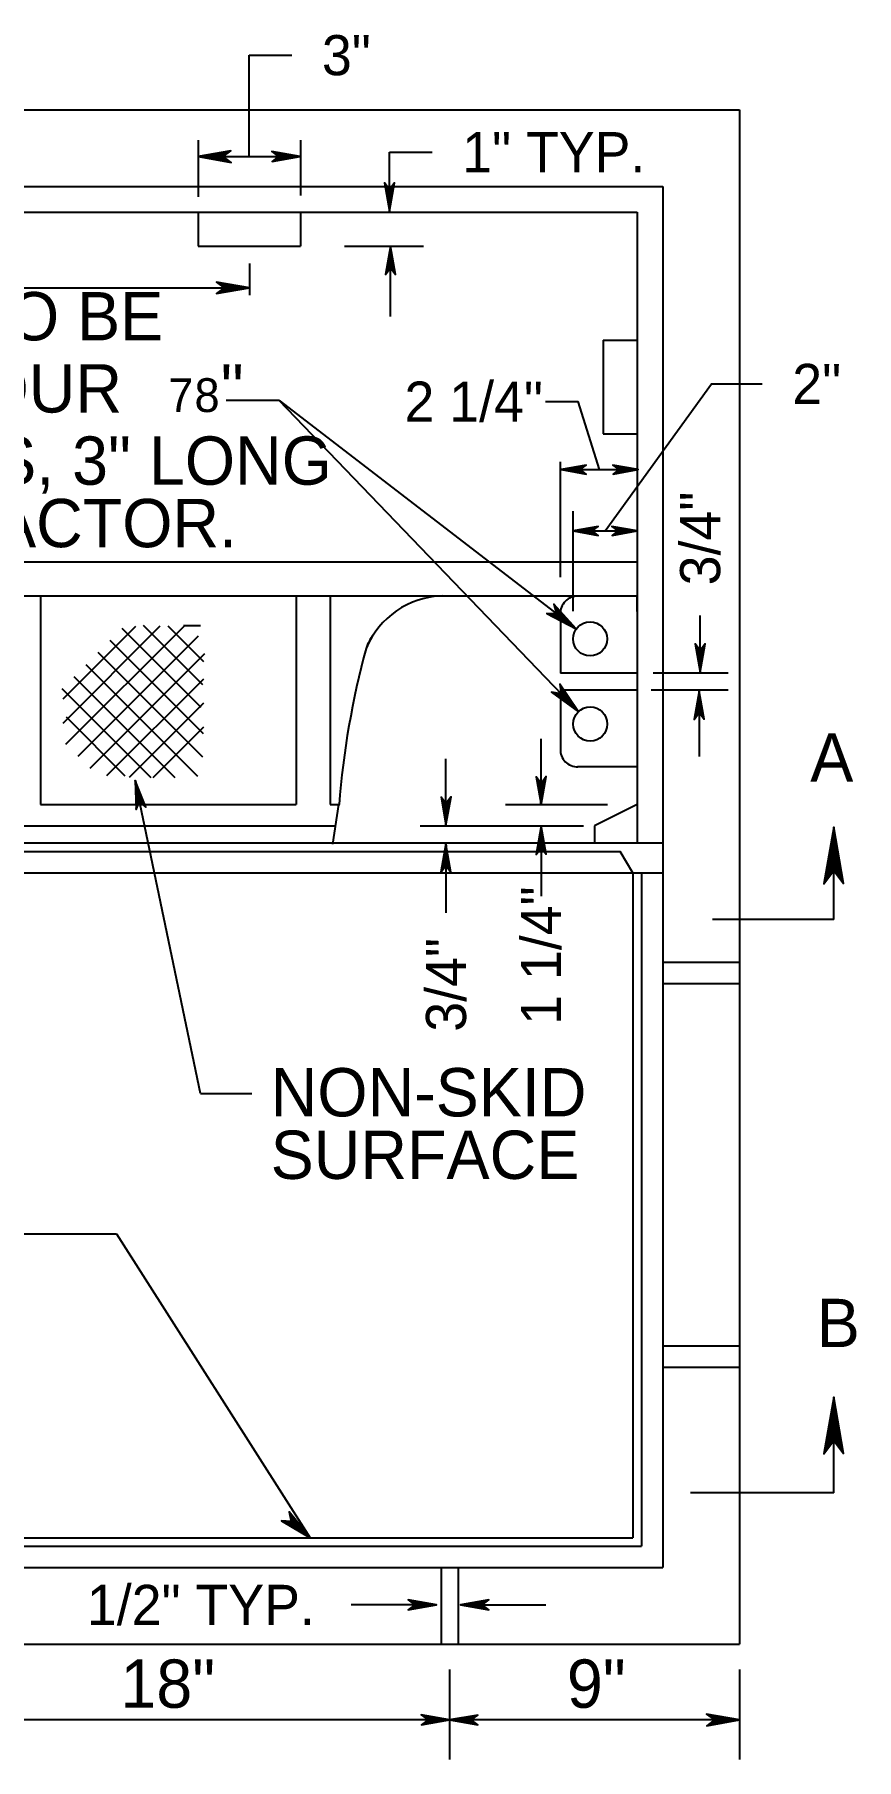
# Model space of a CAD drawing. Extents: x -4.34 to 5.27, y 0 to 8.83.
# Drawn here: x -1.306 to 0.821, y 4.365 to 8.829 of the extents above; entities that cross this region are included whole.
import ezdxf

# ---------------------------------------------------------------- set-up
doc = ezdxf.new("R2010")
doc.units = 0
doc.layers.add('Plan Prop Drainage Structure', color=7, linetype='Continuous')
doc.layers.add('Plan Prop DrainageStructure text', color=7, linetype='Continuous')

msp = doc.modelspace()

# ---------------------------------------------------------------- linework, layer by layer
at = {"layer": 'Plan Prop Drainage Structure'}
for p, q in [((-3.9379, 8.6337), (0.5179, 8.6337)), ((0.5179, 8.6337), (0.5179, 4.6631)), ((-3.7394, 8.4352), (0.3194, 8.4352)), ((0.3194, 8.4352), (0.3194, 4.8617)), ((-3.6732, 8.369), (0.2532, 8.369)), ((-0.8828, 8.3687), (-0.8828, 8.2808)), ((-0.6181, 8.3687), (-0.6181, 8.2808)), ((0.2532, 8.369), (0.2532, 7.4646)), ((-0.8828, 8.2808), (-0.6181, 8.2808)), ((-0.5042, 8.2808), (-0.2997, 8.2808)), ((-0.3851, 8.0994), (-0.3851, 8.2808)), ((0.165, 8.0382), (0.2532, 8.0382)), ((0.165, 8.0382), (0.165, 7.7955)), ((0.165, 7.7955), (0.2532, 7.7955)), ((-3.7394, 7.4646), (0.2532, 7.4646)), ((0.2532, 7.4646), (0.2532, 6.7367)), ((-3.6732, 7.3764), (-0.2506, 7.3764)), ((-1.2909, 7.3764), (-1.2909, 6.8359)), ((-0.6291, 7.3764), (-0.6291, 6.8359)), ((-0.5409, 7.3764), (-0.5409, 6.8359)), ((-0.2506, 7.3764), (0.2532, 7.3764)), ((0.2532, 7.3764), (0.2532, 6.9005)), ((0.2532, 7.3361), (0.2532, 7.3764)), ((0.0547, 7.3314), (0.0547, 7.1764)), ((-1.2325, 7.0471), (-0.981, 7.2986)), ((-1.2325, 7.1095), (-1.0444, 7.2976)), ((-1.2249, 6.9924), (-0.919, 7.2982)), ((-0.8749, 7.0874), (-1.0791, 7.2916)), ((-0.8709, 7.1458), (-1.0246, 7.2996)), ((-0.8684, 7.2057), (-0.9607, 7.298)), ((-0.8767, 7.2987), (-0.9209, 7.2987)), ((-0.9209, 7.2987), (-0.9209, 7.2987)), ((-1.1937, 6.9612), (-0.8817, 7.2731)), ((-0.8688, 7.0189), (-1.1103, 7.2605)), ((-0.8833, 6.9086), (-1.1727, 7.1981)), ((-1.1625, 6.93), (-0.8652, 7.2272)), ((-0.8707, 6.9584), (-1.1415, 7.2293)), ((-0.9427, 6.9056), (-1.2039, 7.1668)), ((-1.1189, 6.9112), (-0.8683, 7.1618)), ((0.2532, 7.1764), (0.0547, 7.1764)), ((-1.0046, 6.9052), (-1.2351, 7.1357)), ((-1.0604, 6.9072), (-0.8679, 7.0998)), ((0.0547, 7.1323), (0.0547, 6.9785)), ((0.2532, 7.1323), (0.0547, 7.1323)), ((-1.0716, 6.9098), (-1.2239, 7.062)), ((-0.9995, 6.9058), (-0.8679, 7.0374)), ((0.2532, 6.9337), (0.0986, 6.9337)), ((-1.2909, 6.8359), (-0.6291, 6.8359)), ((-0.5409, 6.8359), (-0.5164, 6.8359)), ((-0.5345, 6.7338), (-0.5188, 6.8359)), ((0.2535, 6.8359), (0.1429, 6.7808)), ((-3.7394, 6.7808), (-0.5275, 6.7808)), ((0.1429, 6.7808), (0.1429, 6.7367)), ((-3.7394, 6.7367), (-0.5346, 6.7367)), ((-3.7394, 6.7367), (0.3194, 6.7367)), ((-3.6291, 6.7146), (0.2091, 6.7146)), ((-0.3319, 6.7367), (0.2532, 6.7367)), ((0.2422, 6.6595), (0.2091, 6.7146)), ((0.3194, 6.7367), (0.3194, 4.8617)), ((-3.7394, 6.6595), (0.3194, 6.6595)), ((0.2422, 6.6595), (0.2422, 4.9389)), ((0.2643, 6.6595), (0.2643, 4.9168)), ((0.3194, 6.4279), (0.5179, 6.4279)), ((0.3194, 6.3727), (0.5179, 6.3727)), ((0.3194, 5.4352), (0.5179, 5.4352)), ((0.3194, 5.3801), (0.5179, 5.3801)), ((-3.6843, 4.9168), (0.2643, 4.9168)), ((-3.6622, 4.9389), (0.2422, 4.9389)), ((-3.7394, 4.8617), (0.3194, 4.8617)), ((-0.2541, 4.8617), (-0.2541, 4.6631)), ((-0.21, 4.8617), (-0.21, 4.6631)), ((-3.9379, 4.6631), (0.5179, 4.6631))]:
    msp.add_line(p, q, dxfattribs=at)
for centre in [(0.1314, 7.2648), (0.1319, 7.0446)]:
    msp.add_circle(centre, 0.0441, dxfattribs=at)
for centre, radius, start, end in [((-0.2446, 7.1556), 0.2206, 91.5722, 157.3844), ((0.0988, 7.3314), 0.0441, 87.6936, 183.1676), ((-0.3423, 7.208), 0.1103, 141.3578, 162.9895), ((1.6811, 6.6641), 2.2059, 164.8553, 175.533)]:
    msp.add_arc(centre, radius, start, end, dxfattribs=at)
at = {"layer": 'Plan Prop DrainageStructure text'}
for p, q in [((-0.7507, 8.5129), (-0.7507, 8.7754)), ((-0.7507, 8.7754), (-0.6404, 8.7754)), ((-0.8828, 8.5558), (-0.8828, 8.4091)), ((-0.6181, 8.5558), (-0.6181, 8.4121)), ((-0.8828, 8.5129), (-0.6187, 8.5129)), ((-0.3877, 8.3717), (-0.3877, 8.5245)), ((-0.3877, 8.5245), (-0.2774, 8.5245)), ((-0.7504, 8.2359), (-0.7504, 8.1545)), ((-2.6982, 8.1731), (-0.7504, 8.1731)), ((-0.8106, 7.8826), (-0.6741, 7.8826)), ((-0.6741, 7.8826), (0.1013, 7.0764)), ((-0.6741, 7.8826), (0.0957, 7.2907)), ((0.0158, 7.8789), (0.1002, 7.8789)), ((0.1561, 7.7029), (0.1002, 7.8789)), ((0.0547, 7.425), (0.0547, 7.7227)), ((0.0563, 7.7029), (0.2558, 7.7029)), ((0.0873, 7.337), (0.0873, 7.5957)), ((0.0873, 7.5441), (0.2532, 7.5441)), ((0.4162, 7.179), (0.4162, 7.3256)), ((0.4887, 7.1764), (0.2945, 7.1764)), ((0.4887, 7.1323), (0.2893, 7.1323)), ((0.4136, 7.1298), (0.4136, 6.9607)), ((0.0046, 6.8352), (0.0046, 7.0064)), ((-0.2415, 6.7827), (-0.2415, 6.9542)), ((-0.8764, 6.0885), (-1.0457, 6.8983)), ((-0.0879, 6.8359), (0.1762, 6.8359)), ((-0.3085, 6.7808), (0.1146, 6.7808)), ((0.0046, 6.7807), (0.0046, 6.5994)), ((0.762, 6.5389), (0.762, 6.7775)), ((-0.2415, 6.7343), (-0.2415, 6.5562)), ((0.762, 6.5389), (0.4481, 6.5389)), ((-0.8764, 6.0885), (-0.7436, 6.0885)), ((-1.3917, 5.7249), (-1.0944, 5.7249)), ((-1.0944, 5.7249), (-0.5931, 4.9389)), ((0.762, 5.0553), (0.762, 5.3026)), ((0.762, 5.0553), (0.3911, 5.0553)), ((-0.266, 4.765), (-0.4866, 4.765)), ((-0.2039, 4.765), (0.0167, 4.765)), ((-0.2321, 4.598), (-0.2321, 4.365)), ((0.5179, 4.598), (0.5179, 4.365)), ((-0.2321, 4.4673), (-1.71, 4.4673)), ((0.5179, 4.4673), (-0.2321, 4.4673))]:
    msp.add_line(p, q, dxfattribs=at)
for points in [[(-0.8828, 8.5129), (-0.7978, 8.4979), (-0.8181, 8.5129), (-0.7982, 8.5277), (-0.8828, 8.5129), (-0.8771, 8.5131), (-0.8001, 8.499), (-0.8197, 8.5131), (-0.8016, 8.5265), (-0.8741, 8.5133), (-0.8713, 8.5129), (-0.8053, 8.5012), (-0.8201, 8.5131), (-0.8049, 8.5246), (-0.87, 8.5129), (-0.8671, 8.5133), (-0.8095, 8.5029), (-0.8207, 8.5129), (-0.8093, 8.5233), (-0.8589, 8.5133), (-0.8541, 8.5133), (-0.8138, 8.5051), (-0.8216, 8.5127), (-0.8132, 8.5211), (-0.8533, 8.5129), (-0.8487, 8.5126), (-0.8184, 8.5075), (-0.8242, 8.5133), (-0.8179, 8.5192), (-0.8446, 8.5129), (-0.8403, 8.5125), (-0.822, 8.509), (-0.8251, 8.5131), (-0.8201, 8.5176), (-0.8381, 8.5129), (-0.8262, 8.5101), (-0.8279, 8.5133), (-0.8227, 8.5166), (-0.8351, 8.5133), (-0.8273, 8.5114), (-0.8305, 8.514), (-0.8268, 8.5155), (-0.8305, 8.5131), (-0.8286, 8.5127)], [(-0.6187, 8.5129), (-0.6921, 8.5259), (-0.6745, 8.5129), (-0.6917, 8.5001), (-0.6187, 8.5129), (-0.6236, 8.5128), (-0.69, 8.5249), (-0.6732, 8.5128), (-0.6887, 8.5012), (-0.6262, 8.5126), (-0.6286, 8.5129), (-0.6855, 8.523), (-0.6728, 8.5128), (-0.6859, 8.5028), (-0.6298, 8.5129), (-0.6322, 8.5126), (-0.6819, 8.5215), (-0.6723, 8.5129), (-0.6821, 8.504), (-0.6393, 8.5125), (-0.6434, 8.5125), (-0.6783, 8.5197), (-0.6715, 8.5131), (-0.6788, 8.5058), (-0.6442, 8.5129), (-0.6481, 8.5131), (-0.6743, 8.5176), (-0.6692, 8.5125), (-0.6747, 8.5075), (-0.6517, 8.5129), (-0.6554, 8.5133), (-0.6711, 8.5163), (-0.6685, 8.5128), (-0.6728, 8.5088), (-0.6573, 8.5129), (-0.6675, 8.5154), (-0.6661, 8.5125), (-0.6706, 8.5097), (-0.6599, 8.5125), (-0.6666, 8.5142), (-0.6638, 8.512), (-0.667, 8.5107), (-0.6638, 8.5128), (-0.6655, 8.5131)], [(-0.3877, 8.3717), (-0.3747, 8.4451), (-0.3877, 8.4275), (-0.4005, 8.4447), (-0.3877, 8.3717), (-0.3878, 8.3766), (-0.3757, 8.443), (-0.3879, 8.4262), (-0.3995, 8.4417), (-0.3881, 8.3792), (-0.3877, 8.3817), (-0.3776, 8.4386), (-0.3878, 8.4258), (-0.3978, 8.4389), (-0.3877, 8.3828), (-0.3881, 8.3852), (-0.3791, 8.435), (-0.3877, 8.4253), (-0.3967, 8.4352), (-0.3881, 8.3923), (-0.3881, 8.3964), (-0.3809, 8.4313), (-0.3875, 8.4245), (-0.3948, 8.4318), (-0.3877, 8.3972), (-0.3875, 8.4011), (-0.383, 8.4273), (-0.3881, 8.4223), (-0.3931, 8.4277), (-0.3877, 8.4047), (-0.3873, 8.4084), (-0.3843, 8.4241), (-0.3879, 8.4215), (-0.3918, 8.4258), (-0.3877, 8.4103), (-0.3853, 8.4206), (-0.3881, 8.4191), (-0.3909, 8.4236), (-0.3881, 8.4129), (-0.3864, 8.4196), (-0.3886, 8.4168), (-0.3899, 8.42), (-0.3879, 8.4168), (-0.3875, 8.4185)], [(-0.3851, 8.2808), (-0.3981, 8.2074), (-0.3851, 8.2249), (-0.3723, 8.2078), (-0.3851, 8.2808), (-0.385, 8.2759), (-0.3971, 8.2095), (-0.3849, 8.2263), (-0.3734, 8.2108), (-0.3848, 8.2733), (-0.3851, 8.2708), (-0.3952, 8.2139), (-0.385, 8.2267), (-0.375, 8.2136), (-0.3851, 8.2697), (-0.3848, 8.2673), (-0.3937, 8.2175), (-0.3851, 8.2272), (-0.3762, 8.2173), (-0.3847, 8.2602), (-0.3847, 8.2561), (-0.3919, 8.2212), (-0.3853, 8.228), (-0.378, 8.2207), (-0.3851, 8.2553), (-0.3853, 8.2514), (-0.3898, 8.2252), (-0.3847, 8.2303), (-0.3797, 8.2248), (-0.3851, 8.2478), (-0.3855, 8.2441), (-0.3885, 8.2284), (-0.3849, 8.231), (-0.381, 8.2267), (-0.3851, 8.2422), (-0.3876, 8.2319), (-0.3847, 8.2334), (-0.3819, 8.2289), (-0.3847, 8.2396), (-0.3864, 8.2329), (-0.3842, 8.2357), (-0.3829, 8.2325), (-0.3849, 8.2357), (-0.3853, 8.234)], [(-0.7504, 8.1731), (-0.8355, 8.1881), (-0.8152, 8.1731), (-0.835, 8.1583), (-0.7504, 8.1731), (-0.7561, 8.1729), (-0.8331, 8.187), (-0.8136, 8.1729), (-0.8316, 8.1595), (-0.7591, 8.1727), (-0.762, 8.1731), (-0.8279, 8.1848), (-0.8131, 8.1729), (-0.8284, 8.1614), (-0.7633, 8.1731), (-0.7661, 8.1727), (-0.8238, 8.1831), (-0.8125, 8.1731), (-0.824, 8.1627), (-0.7743, 8.1727), (-0.7791, 8.1727), (-0.8195, 8.1809), (-0.8116, 8.1733), (-0.8201, 8.1649), (-0.78, 8.1731), (-0.7845, 8.1734), (-0.8149, 8.1786), (-0.809, 8.1727), (-0.8153, 8.1668), (-0.7887, 8.1731), (-0.793, 8.1735), (-0.8112, 8.177), (-0.8082, 8.1729), (-0.8131, 8.1684), (-0.7952, 8.1731), (-0.8071, 8.1759), (-0.8053, 8.1727), (-0.8106, 8.1694), (-0.7982, 8.1727), (-0.806, 8.1746), (-0.8027, 8.1721), (-0.8064, 8.1705), (-0.8027, 8.1729), (-0.8047, 8.1733)], [(0.1703, 7.5441), (0.4459, 7.9246), (0.5768, 7.9246)], [(0.0563, 7.7029), (0.1215, 7.6913), (0.106, 7.7029), (0.1212, 7.7142), (0.0563, 7.7029), (0.0606, 7.703), (0.1197, 7.6922), (0.1047, 7.703), (0.1186, 7.7133), (0.063, 7.7032), (0.0651, 7.7029), (0.1158, 7.6939), (0.1044, 7.703), (0.1161, 7.7118), (0.0661, 7.7029), (0.0683, 7.7032), (0.1125, 7.6952), (0.1039, 7.7029), (0.1127, 7.7108), (0.0746, 7.7032), (0.0783, 7.7032), (0.1093, 7.6968), (0.1032, 7.7027), (0.1097, 7.7092), (0.0789, 7.7029), (0.0824, 7.7027), (0.1057, 7.6987), (0.1012, 7.7032), (0.1061, 7.7076), (0.0856, 7.7029), (0.0889, 7.7025), (0.1029, 7.6999), (0.1006, 7.703), (0.1044, 7.7065), (0.0906, 7.7029), (0.0997, 7.7007), (0.0984, 7.7032), (0.1024, 7.7057), (0.0929, 7.7032), (0.0989, 7.7017), (0.0964, 7.7037), (0.0993, 7.7048), (0.0964, 7.703), (0.0979, 7.7027)], [(0.2558, 7.7029), (0.1906, 7.7144), (0.2062, 7.7029), (0.1909, 7.6915), (0.2558, 7.7029), (0.2515, 7.7027), (0.1924, 7.7135), (0.2074, 7.7027), (0.1935, 7.6924), (0.2492, 7.7025), (0.247, 7.7029), (0.1964, 7.7119), (0.2077, 7.7027), (0.196, 7.6939), (0.246, 7.7029), (0.2438, 7.7025), (0.1996, 7.7105), (0.2082, 7.7029), (0.1994, 7.6949), (0.2375, 7.7025), (0.2338, 7.7025), (0.2029, 7.7089), (0.2089, 7.703), (0.2024, 7.6966), (0.2332, 7.7029), (0.2297, 7.7031), (0.2064, 7.7071), (0.2109, 7.7025), (0.206, 7.6981), (0.2265, 7.7029), (0.2232, 7.7032), (0.2092, 7.7059), (0.2115, 7.7027), (0.2077, 7.6992), (0.2215, 7.7029), (0.2124, 7.705), (0.2137, 7.7025), (0.2097, 7.7), (0.2192, 7.7025), (0.2132, 7.704), (0.2157, 7.7021), (0.2129, 7.7009), (0.2157, 7.7027), (0.2142, 7.703)], [(0.0873, 7.5441), (0.1525, 7.5326), (0.1369, 7.5441), (0.1522, 7.5554), (0.0873, 7.5441), (0.0916, 7.5442), (0.1507, 7.5334), (0.1357, 7.5442), (0.1496, 7.5546), (0.094, 7.5444), (0.0961, 7.5441), (0.1468, 7.5351), (0.1354, 7.5442), (0.1471, 7.5531), (0.0971, 7.5441), (0.0993, 7.5444), (0.1435, 7.5364), (0.1349, 7.5441), (0.1437, 7.552), (0.1056, 7.5444), (0.1093, 7.5444), (0.1403, 7.5381), (0.1342, 7.5439), (0.1407, 7.5504), (0.1099, 7.5441), (0.1134, 7.5439), (0.1367, 7.5399), (0.1322, 7.5444), (0.1371, 7.5489), (0.1166, 7.5441), (0.1199, 7.5438), (0.1339, 7.5411), (0.1316, 7.5442), (0.1354, 7.5477), (0.1216, 7.5441), (0.1307, 7.5419), (0.1294, 7.5444), (0.1334, 7.5469), (0.1239, 7.5444), (0.1299, 7.5429), (0.1274, 7.5449), (0.1303, 7.5461), (0.1274, 7.5442), (0.1289, 7.5439)], [(0.2532, 7.5441), (0.188, 7.5556), (0.2036, 7.5441), (0.1883, 7.5327), (0.2532, 7.5441), (0.2489, 7.544), (0.1898, 7.5548), (0.2048, 7.5439), (0.191, 7.5336), (0.2466, 7.5438), (0.2444, 7.5441), (0.1938, 7.5531), (0.2051, 7.544), (0.1935, 7.5351), (0.2434, 7.5441), (0.2412, 7.5438), (0.197, 7.5518), (0.2056, 7.5441), (0.1968, 7.5361), (0.2349, 7.5438), (0.2312, 7.5438), (0.2003, 7.5501), (0.2063, 7.5443), (0.1998, 7.5378), (0.2306, 7.5441), (0.2271, 7.5443), (0.2038, 7.5483), (0.2083, 7.5438), (0.2034, 7.5393), (0.2239, 7.5441), (0.2206, 7.5444), (0.2066, 7.5471), (0.2089, 7.5439), (0.2051, 7.5405), (0.2189, 7.5441), (0.2098, 7.5463), (0.2111, 7.5438), (0.2071, 7.5413), (0.2166, 7.5438), (0.2106, 7.5453), (0.2131, 7.5433), (0.2103, 7.5421), (0.2131, 7.5439), (0.2116, 7.5443)], [(0.0957, 7.2907), (0.0374, 7.3544), (0.0444, 7.3301), (0.0196, 7.3305), (0.0957, 7.2907), (0.0911, 7.294), (0.0386, 7.3521), (0.0455, 7.329), (0.023, 7.3293), (0.0885, 7.2957), (0.0865, 7.2977), (0.0414, 7.3472), (0.0459, 7.3288), (0.0268, 7.3289), (0.0855, 7.2985), (0.083, 7.2999), (0.0436, 7.3433), (0.0465, 7.3285), (0.031, 7.3273), (0.0765, 7.3049), (0.0727, 7.3078), (0.0457, 7.339), (0.0473, 7.3282), (0.0354, 7.3266), (0.0723, 7.3087), (0.0688, 7.3117), (0.0479, 7.3343), (0.049, 7.326), (0.0404, 7.3253), (0.0654, 7.314), (0.0622, 7.3169), (0.0499, 7.3308), (0.0498, 7.3257), (0.0431, 7.3252), (0.0602, 7.3179), (0.0525, 7.3274), (0.0519, 7.3238), (0.0458, 7.3244), (0.0576, 7.3194), (0.0526, 7.3257), (0.0536, 7.3217), (0.0497, 7.3228), (0.0541, 7.3224), (0.0528, 7.3239)], [(0.4162, 7.179), (0.4291, 7.2524), (0.4162, 7.2349), (0.4034, 7.252), (0.4162, 7.179), (0.416, 7.1839), (0.4282, 7.2503), (0.416, 7.2335), (0.4044, 7.249), (0.4158, 7.1865), (0.4162, 7.189), (0.4263, 7.2459), (0.416, 7.2331), (0.4061, 7.2462), (0.4162, 7.1901), (0.4158, 7.1925), (0.4248, 7.2423), (0.4162, 7.2326), (0.4072, 7.2425), (0.4158, 7.1996), (0.4158, 7.2037), (0.4229, 7.2386), (0.4164, 7.2318), (0.4091, 7.2391), (0.4162, 7.2045), (0.4164, 7.2084), (0.4209, 7.2346), (0.4158, 7.2296), (0.4108, 7.235), (0.4162, 7.212), (0.4166, 7.2157), (0.4195, 7.2314), (0.416, 7.2288), (0.4121, 7.2331), (0.4162, 7.2176), (0.4186, 7.2279), (0.4158, 7.2264), (0.413, 7.2309), (0.4158, 7.2202), (0.4175, 7.2269), (0.4153, 7.2241), (0.414, 7.2273), (0.416, 7.2241), (0.4164, 7.2258)], [(0.1013, 7.0764), (0.0532, 7.1481), (0.0565, 7.123), (0.032, 7.1271), (0.1013, 7.0764), (0.0973, 7.0803), (0.0541, 7.1456), (0.0574, 7.1217), (0.0352, 7.1254), (0.095, 7.0823), (0.0933, 7.0846), (0.0561, 7.1403), (0.0578, 7.1214), (0.0389, 7.1244), (0.0924, 7.0856), (0.0902, 7.0873), (0.0577, 7.1361), (0.0583, 7.1211), (0.0429, 7.1222), (0.0845, 7.0932), (0.0812, 7.0967), (0.0591, 7.1315), (0.0591, 7.1206), (0.0471, 7.1208), (0.0809, 7.0976), (0.0779, 7.1011), (0.0606, 7.1266), (0.0604, 7.1183), (0.0518, 7.1188), (0.0748, 7.1039), (0.0722, 7.1073), (0.0621, 7.1228), (0.0612, 7.1178), (0.0545, 7.1183), (0.0703, 7.1086), (0.0641, 7.1191), (0.063, 7.1156), (0.057, 7.1171), (0.0679, 7.1105), (0.0639, 7.1174), (0.0644, 7.1133), (0.0607, 7.1149), (0.065, 7.1139), (0.0639, 7.1156)], [(0.4136, 7.1298), (0.4006, 7.0564), (0.4136, 7.074), (0.4263, 7.0568), (0.4136, 7.1298), (0.4137, 7.1249), (0.4016, 7.0585), (0.4137, 7.0753), (0.4254, 7.0598), (0.414, 7.1223), (0.4136, 7.1199), (0.4035, 7.063), (0.4137, 7.0757), (0.4237, 7.0626), (0.4136, 7.1188), (0.414, 7.1163), (0.405, 7.0666), (0.4136, 7.0762), (0.4225, 7.0664), (0.414, 7.1092), (0.414, 7.1051), (0.4068, 7.0703), (0.4134, 7.077), (0.4207, 7.0697), (0.4136, 7.1044), (0.4134, 7.1004), (0.4089, 7.0742), (0.414, 7.0793), (0.419, 7.0738), (0.4136, 7.0968), (0.4132, 7.0931), (0.4102, 7.0774), (0.4137, 7.08), (0.4176, 7.0757), (0.4136, 7.0912), (0.4111, 7.081), (0.414, 7.0824), (0.4168, 7.0779), (0.414, 7.0886), (0.4123, 7.0819), (0.4145, 7.0847), (0.4158, 7.0815), (0.4137, 7.0847), (0.4134, 7.083)], [(-1.0456, 6.8982), (-1.0436, 6.8237), (-1.0344, 6.8435), (-1.0185, 6.8293), (-1.0456, 6.8982), (-1.0445, 6.8935), (-1.0431, 6.8259), (-1.0345, 6.8449), (-1.02, 6.8319), (-1.0438, 6.8909), (-1.0436, 6.8885), (-1.0421, 6.8307), (-1.0346, 6.8452), (-1.0222, 6.8344), (-1.0434, 6.8874), (-1.0425, 6.8851), (-1.0414, 6.8345), (-1.0349, 6.8457), (-1.0241, 6.8378), (-1.0411, 6.8781), (-1.0403, 6.8741), (-1.0403, 6.8385), (-1.0352, 6.8464), (-1.0266, 6.8408), (-1.0405, 6.8733), (-1.0399, 6.8694), (-1.0391, 6.8428), (-1.0351, 6.8488), (-1.0291, 6.8444), (-1.039, 6.8659), (-1.0386, 6.8622), (-1.0384, 6.8462), (-1.0355, 6.8494), (-1.0308, 6.846), (-1.0379, 6.8604), (-1.0382, 6.8499), (-1.0357, 6.8519), (-1.0321, 6.848), (-1.037, 6.8579), (-1.0373, 6.851), (-1.0357, 6.8542), (-1.0337, 6.8513), (-1.0364, 6.8541), (-1.0364, 6.8523)], [(0.0046, 6.8352), (0.0175, 6.9086), (0.0046, 6.891), (-0.0082, 6.9082), (0.0046, 6.8352), (0.0044, 6.84), (0.0166, 6.9065), (0.0044, 6.8896), (-0.0072, 6.9052), (0.0042, 6.8427), (0.0046, 6.8451), (0.0147, 6.902), (0.0044, 6.8893), (-0.0055, 6.9024), (0.0046, 6.8462), (0.0042, 6.8487), (0.0132, 6.8984), (0.0046, 6.8887), (-0.0044, 6.8986), (0.0042, 6.8558), (0.0042, 6.8599), (0.0114, 6.8947), (0.0048, 6.888), (-0.0025, 6.8953), (0.0046, 6.8606), (0.0048, 6.8645), (0.0093, 6.8907), (0.0042, 6.8857), (-0.0008, 6.8912), (0.0046, 6.8681), (0.005, 6.8719), (0.008, 6.8876), (0.0044, 6.885), (0.0005, 6.8893), (0.0046, 6.8738), (0.007, 6.884), (0.0042, 6.8825), (0.0014, 6.887), (0.0042, 6.8763), (0.0059, 6.8831), (0.0037, 6.8803), (0.0024, 6.8835), (0.0044, 6.8803), (0.0048, 6.882)], [(-0.2415, 6.7827), (-0.2285, 6.8561), (-0.2415, 6.8386), (-0.2542, 6.8557), (-0.2415, 6.7827), (-0.2416, 6.7876), (-0.2294, 6.8541), (-0.2416, 6.8372), (-0.2532, 6.8528), (-0.2418, 6.7902), (-0.2415, 6.7927), (-0.2313, 6.8496), (-0.2416, 6.8368), (-0.2516, 6.85), (-0.2415, 6.7938), (-0.2418, 6.7962), (-0.2328, 6.846), (-0.2415, 6.8363), (-0.2504, 6.8462), (-0.2418, 6.8033), (-0.2418, 6.8075), (-0.2347, 6.8423), (-0.2412, 6.8355), (-0.2485, 6.8428), (-0.2415, 6.8082), (-0.2412, 6.8121), (-0.2367, 6.8383), (-0.2418, 6.8333), (-0.2468, 6.8387), (-0.2415, 6.8157), (-0.2411, 6.8194), (-0.2381, 6.8351), (-0.2416, 6.8326), (-0.2455, 6.8368), (-0.2414, 6.8213), (-0.239, 6.8316), (-0.2418, 6.8301), (-0.2446, 6.8346), (-0.2418, 6.8239), (-0.2401, 6.8307), (-0.2424, 6.8278), (-0.2437, 6.8311), (-0.2416, 6.8278), (-0.2412, 6.8295)], [(0.0046, 6.7807), (-0.0084, 6.7073), (0.0046, 6.7249), (0.0174, 6.7077), (0.0046, 6.7807), (0.0047, 6.7758), (-0.0074, 6.7094), (0.0047, 6.7262), (0.0163, 6.7107), (0.0049, 6.7732), (0.0046, 6.7708), (-0.0055, 6.7139), (0.0047, 6.7266), (0.0147, 6.7135), (0.0046, 6.7697), (0.0049, 6.7672), (-0.004, 6.7175), (0.0046, 6.7271), (0.0135, 6.7173), (0.005, 6.7601), (0.005, 6.756), (-0.0022, 6.7212), (0.0044, 6.7279), (0.0117, 6.7206), (0.0046, 6.7553), (0.0044, 6.7513), (-0.0001, 6.7251), (0.005, 6.7302), (0.01, 6.7247), (0.0046, 6.7477), (0.0042, 6.744), (0.0012, 6.7283), (0.0047, 6.7309), (0.0087, 6.7266), (0.0046, 6.7421), (0.0021, 6.7319), (0.005, 6.7333), (0.0078, 6.7288), (0.005, 6.7395), (0.0033, 6.7328), (0.0055, 6.7356), (0.0068, 6.7324), (0.0047, 6.7356), (0.0044, 6.7339)], [(0.762, 6.7775), (0.736, 6.6308), (0.762, 6.6658), (0.7875, 6.6315), (0.762, 6.7775), (0.7622, 6.7678), (0.7379, 6.6349), (0.7623, 6.6686), (0.7855, 6.6374), (0.7627, 6.7625), (0.762, 6.7576), (0.7417, 6.6438), (0.7623, 6.6693), (0.7822, 6.6431), (0.7619, 6.7554), (0.7627, 6.7505), (0.7447, 6.651), (0.7619, 6.6704), (0.7799, 6.6506), (0.7627, 6.7363), (0.7627, 6.7281), (0.7484, 6.6584), (0.7615, 6.6719), (0.7761, 6.6573), (0.762, 6.7266), (0.7615, 6.7187), (0.7525, 6.6663), (0.7627, 6.6764), (0.7728, 6.6655), (0.762, 6.7115), (0.7612, 6.7041), (0.7552, 6.6727), (0.7623, 6.6779), (0.7701, 6.6693), (0.7619, 6.7003), (0.7571, 6.6798), (0.7627, 6.6828), (0.7683, 6.6738), (0.7627, 6.6952), (0.7593, 6.6817), (0.7638, 6.6873), (0.7664, 6.6809), (0.7623, 6.6873), (0.7615, 6.6839)], [(-0.2415, 6.7343), (-0.2544, 6.661), (-0.2415, 6.6785), (-0.2287, 6.6613), (-0.2415, 6.7343), (-0.2413, 6.7295), (-0.2535, 6.663), (-0.2413, 6.6799), (-0.2297, 6.6643), (-0.2411, 6.7268), (-0.2415, 6.7244), (-0.2516, 6.6675), (-0.2413, 6.6802), (-0.2313, 6.6671), (-0.2415, 6.7233), (-0.2411, 6.7208), (-0.2501, 6.6711), (-0.2415, 6.6808), (-0.2325, 6.6709), (-0.2411, 6.7137), (-0.2411, 6.7096), (-0.2482, 6.6748), (-0.2417, 6.6815), (-0.2344, 6.6743), (-0.2415, 6.7089), (-0.2417, 6.7049), (-0.2462, 6.6788), (-0.2411, 6.6838), (-0.2361, 6.6783), (-0.2415, 6.7014), (-0.2418, 6.6976), (-0.2448, 6.6819), (-0.2413, 6.6845), (-0.2374, 6.6802), (-0.2415, 6.6957), (-0.2439, 6.6855), (-0.2411, 6.687), (-0.2383, 6.6825), (-0.2411, 6.6932), (-0.2428, 6.6864), (-0.2405, 6.6892), (-0.2392, 6.686), (-0.2413, 6.6892), (-0.2417, 6.6875)], [(0.762, 5.3026), (0.736, 5.1559), (0.762, 5.1909), (0.7875, 5.1566), (0.762, 5.3026), (0.7622, 5.2929), (0.7379, 5.16), (0.7623, 5.1937), (0.7855, 5.1626), (0.7627, 5.2876), (0.762, 5.2827), (0.7417, 5.1689), (0.7623, 5.1944), (0.7822, 5.1682), (0.7619, 5.2805), (0.7627, 5.2756), (0.7447, 5.1761), (0.7619, 5.1955), (0.7799, 5.1757), (0.7627, 5.2614), (0.7627, 5.2532), (0.7484, 5.1835), (0.7615, 5.197), (0.7761, 5.1825), (0.762, 5.2517), (0.7615, 5.2439), (0.7525, 5.1915), (0.7627, 5.2015), (0.7728, 5.1906), (0.762, 5.2367), (0.7612, 5.2293), (0.7552, 5.1978), (0.7623, 5.203), (0.7701, 5.1944), (0.7619, 5.2254), (0.7571, 5.2049), (0.7627, 5.2079), (0.7683, 5.1989), (0.7627, 5.2203), (0.7593, 5.2068), (0.7638, 5.2124), (0.7664, 5.206), (0.7623, 5.2124), (0.7615, 5.209)], [(-0.5931, 4.9389), (-0.6476, 5.0058), (-0.6421, 4.9811), (-0.6668, 4.9829), (-0.5931, 4.9389), (-0.5974, 4.9424), (-0.6466, 5.0034), (-0.641, 4.98), (-0.6634, 4.9816), (-0.5999, 4.9442), (-0.6018, 4.9464), (-0.6441, 4.9984), (-0.6406, 4.9797), (-0.6597, 4.9809), (-0.6028, 4.9473), (-0.6052, 4.9488), (-0.6421, 4.9943), (-0.6401, 4.9794), (-0.6555, 4.9791), (-0.6114, 4.9541), (-0.615, 4.9573), (-0.6402, 4.9899), (-0.6392, 4.979), (-0.6512, 4.9781), (-0.6154, 4.9582), (-0.6187, 4.9613), (-0.6383, 4.9851), (-0.6377, 4.9768), (-0.6463, 4.9765), (-0.622, 4.9638), (-0.625, 4.967), (-0.6365, 4.9815), (-0.6369, 4.9764), (-0.6436, 4.9763), (-0.6269, 4.9681), (-0.6341, 4.978), (-0.6349, 4.9744), (-0.641, 4.9754), (-0.6295, 4.9697), (-0.6341, 4.9763), (-0.6333, 4.9722), (-0.6372, 4.9735), (-0.6328, 4.9729), (-0.634, 4.9745)], [(-0.266, 4.765), (-0.3394, 4.778), (-0.3218, 4.765), (-0.339, 4.7522), (-0.266, 4.765), (-0.2709, 4.7649), (-0.3373, 4.777), (-0.3205, 4.7649), (-0.336, 4.7533), (-0.2735, 4.7647), (-0.276, 4.765), (-0.3329, 4.7751), (-0.3201, 4.7649), (-0.3332, 4.7549), (-0.2771, 4.765), (-0.2795, 4.7647), (-0.3293, 4.7736), (-0.3196, 4.765), (-0.3295, 4.7561), (-0.2866, 4.7646), (-0.2907, 4.7647), (-0.3256, 4.7718), (-0.3188, 4.7652), (-0.3261, 4.7579), (-0.2915, 4.765), (-0.2954, 4.7652), (-0.3216, 4.7697), (-0.3166, 4.7646), (-0.322, 4.7596), (-0.299, 4.765), (-0.3027, 4.7654), (-0.3184, 4.7684), (-0.3158, 4.7649), (-0.3201, 4.7609), (-0.3046, 4.765), (-0.3149, 4.7675), (-0.3134, 4.7647), (-0.3179, 4.7618), (-0.3072, 4.7646), (-0.3139, 4.7663), (-0.3111, 4.7641), (-0.3143, 4.7628), (-0.3111, 4.7649), (-0.3128, 4.7652)], [(-0.2039, 4.765), (-0.1305, 4.752), (-0.148, 4.765), (-0.1309, 4.7778), (-0.2039, 4.765), (-0.199, 4.7652), (-0.1325, 4.753), (-0.1494, 4.7652), (-0.1338, 4.7768), (-0.1964, 4.7654), (-0.1939, 4.765), (-0.137, 4.7549), (-0.1498, 4.7652), (-0.1366, 4.7751), (-0.1928, 4.765), (-0.1904, 4.7654), (-0.1406, 4.7564), (-0.1503, 4.765), (-0.1404, 4.774), (-0.1833, 4.7654), (-0.1791, 4.7654), (-0.1443, 4.7582), (-0.1511, 4.7648), (-0.1438, 4.7721), (-0.1784, 4.765), (-0.1745, 4.7648), (-0.1483, 4.7603), (-0.1533, 4.7654), (-0.1478, 4.7704), (-0.1709, 4.765), (-0.1672, 4.7646), (-0.1514, 4.7616), (-0.154, 4.7652), (-0.1497, 4.7691), (-0.1653, 4.765), (-0.155, 4.7626), (-0.1565, 4.7654), (-0.152, 4.7682), (-0.1627, 4.7654), (-0.1559, 4.7637), (-0.1588, 4.7659), (-0.1555, 4.7672), (-0.1587, 4.7652), (-0.1571, 4.7648)], [(-0.2321, 4.4673), (-0.3054, 4.4802), (-0.2879, 4.4673), (-0.305, 4.4545), (-0.2321, 4.4673), (-0.2369, 4.4671), (-0.3034, 4.4793), (-0.2865, 4.4671), (-0.3021, 4.4555), (-0.2396, 4.4669), (-0.242, 4.4673), (-0.2989, 4.4774), (-0.2862, 4.4671), (-0.2993, 4.4572), (-0.2431, 4.4673), (-0.2456, 4.4669), (-0.2953, 4.4759), (-0.2856, 4.4673), (-0.2955, 4.4583), (-0.2526, 4.4669), (-0.2568, 4.4669), (-0.2916, 4.474), (-0.2848, 4.4675), (-0.2921, 4.4602), (-0.2575, 4.4673), (-0.2614, 4.4675), (-0.2876, 4.472), (-0.2826, 4.4669), (-0.2881, 4.4619), (-0.265, 4.4673), (-0.2687, 4.4676), (-0.2845, 4.4706), (-0.2819, 4.4671), (-0.2862, 4.4632), (-0.2707, 4.4673), (-0.2809, 4.4697), (-0.2794, 4.4669), (-0.2839, 4.4641), (-0.2732, 4.4669), (-0.28, 4.4686), (-0.2772, 4.4664), (-0.2804, 4.465), (-0.2772, 4.4671), (-0.2788, 4.4675)], [(-0.2321, 4.4673), (-0.1587, 4.4543), (-0.1762, 4.4673), (-0.1591, 4.48), (-0.2321, 4.4673), (-0.2272, 4.4674), (-0.1607, 4.4553), (-0.1776, 4.4674), (-0.162, 4.479), (-0.2246, 4.4676), (-0.2221, 4.4673), (-0.1652, 4.4572), (-0.178, 4.4674), (-0.1648, 4.4774), (-0.221, 4.4673), (-0.2186, 4.4676), (-0.1688, 4.4587), (-0.1785, 4.4673), (-0.1686, 4.4762), (-0.2115, 4.4676), (-0.2073, 4.4676), (-0.1725, 4.4605), (-0.1793, 4.4671), (-0.172, 4.4744), (-0.2066, 4.4673), (-0.2027, 4.467), (-0.1765, 4.4626), (-0.1815, 4.4677), (-0.1761, 4.4727), (-0.1991, 4.4673), (-0.1954, 4.4669), (-0.1796, 4.4639), (-0.1822, 4.4674), (-0.1779, 4.4713), (-0.1935, 4.4673), (-0.1832, 4.4648), (-0.1847, 4.4676), (-0.1802, 4.4704), (-0.1909, 4.4677), (-0.1841, 4.4659), (-0.187, 4.4682), (-0.1837, 4.4695), (-0.187, 4.4674), (-0.1853, 4.4671)], [(0.5179, 4.4673), (0.4329, 4.4823), (0.4532, 4.4673), (0.4334, 4.4525), (0.5179, 4.4673), (0.5123, 4.4671), (0.4353, 4.4812), (0.4548, 4.4671), (0.4368, 4.4536), (0.5093, 4.4668), (0.5064, 4.4673), (0.4405, 4.479), (0.4553, 4.4671), (0.44, 4.4556), (0.5051, 4.4673), (0.5023, 4.4668), (0.4446, 4.4773), (0.4559, 4.4673), (0.4444, 4.4569), (0.4941, 4.4668), (0.4893, 4.4668), (0.4489, 4.4751), (0.4568, 4.4675), (0.4483, 4.4591), (0.4884, 4.4673), (0.4839, 4.4675), (0.4535, 4.4727), (0.4594, 4.4668), (0.4531, 4.461), (0.4797, 4.4673), (0.4754, 4.4677), (0.4572, 4.4712), (0.4602, 4.4671), (0.4553, 4.4625), (0.4732, 4.4673), (0.4613, 4.4701), (0.463, 4.4668), (0.4578, 4.4636), (0.4702, 4.4668), (0.4624, 4.4688), (0.4657, 4.4662), (0.4619, 4.4647), (0.4657, 4.4671), (0.4637, 4.4675)]]:
    msp.add_lwpolyline(points, dxfattribs=at)
msp.add_arc((0.0986, 6.9779), 0.0441, 177.5514, 271.5739, dxfattribs=at)

# ---------------------------------------------------------------- texts
for s, height, p in [('3"', 0.10389, (-0.5625, 8.7235)), ('1" TYP.', 0.10389, (-0.1995, 8.4725)), ('1" DIA. HOLES TO BE', 0.125, (-2.6581, 8.0374)), ('FITTED WITH FOUR ', 0.125, (-2.6581, 7.8506)), ('"', 0.125, (-0.8244, 7.8506)), ('2"', 0.10389, (0.6547, 7.8727)), ('7', 0.0875, (-0.9603, 7.8519)), ('8', 0.0875, (-0.8924, 7.8519)), ('2 1/4"', 0.10389, (-0.3489, 7.8269)), ('DIA. HEX. BOLTS, 3" LONG', 0.125, (-2.6581, 7.6638)), ('BY THE CONTRACTOR.', 0.125, (-2.6581, 7.5021)), ('A', 0.125, (0.7012, 6.8955)), ('NON-SKID', 0.125, (-0.6952, 6.0292)), ('SURFACE', 0.125, (-0.6952, 5.8674)), ('B', 0.125, (0.7182, 5.4322)), ('1/2" TYP.', 0.10389, (-1.1707, 4.7131)), ('18"', 0.125, (-1.0841, 4.4988)), ('9"', 0.125, (0.0714, 4.4988))]:
    msp.add_text(s, height=height, dxfattribs=at).set_placement(p)
for s, p in [('3/4"', (0.4681, 7.4035)), ('1 1/4"', (0.0565, 6.2662)), ('3/4"', (-0.1895, 6.2484))]:
    msp.add_text(s, height=0.10389, rotation=90, dxfattribs=at).set_placement(p)

doc.saveas('drawing.dxf')
